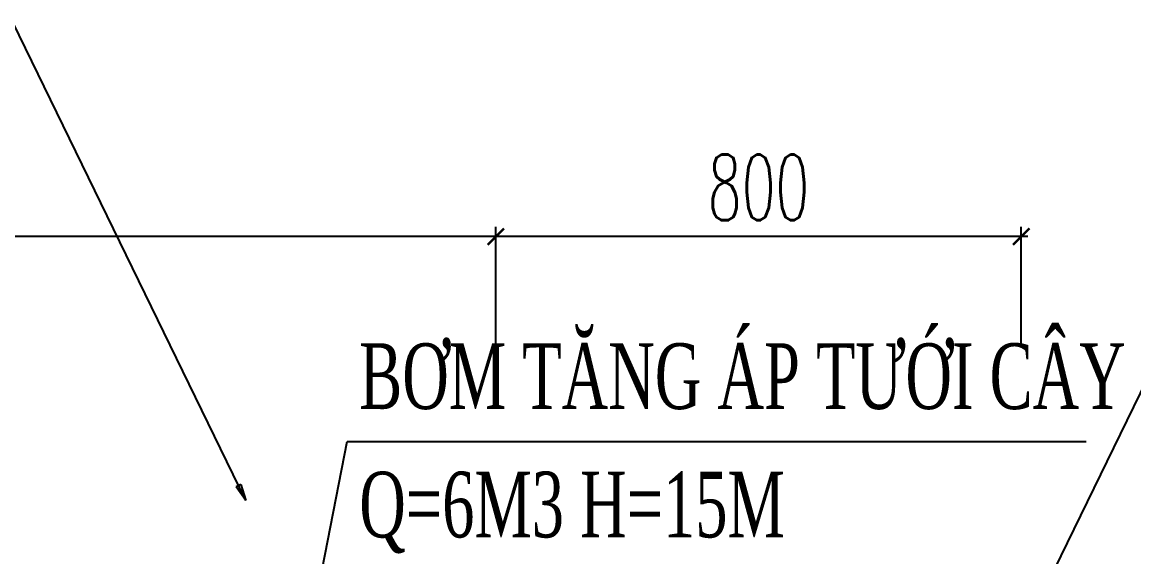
# Model space of a CAD drawing. Header units: millimetres. Extents: x -225363 to 347188, y -782467 to 813415.
# Drawn here: x 54112 to 55804, y 21244 to 22058 of the extents above; entities that cross this region are included whole.
import ezdxf

# ---------------------------------------------------------------- set-up
doc = ezdxf.new("R2010")
doc.units = ezdxf.units.MM
doc.layers.add('Text', color=3, linetype='Continuous')
doc.styles.add('HW_vnsimli', font='vnsimli.shx', dxfattribs={"width": 0.6})
doc.styles.add('mat bang 150', font='vntimeh.shx', dxfattribs={"width": 0.75})
doc.dimstyles.new('HW_ 1-50', dxfattribs={"dimscale": 50, "dimtxt": 2, "dimasz": 0.5, "dimexe": 0.3, "dimexo": 0, "dimgap": 0.5, "dimtad": 1, "dimdec": 0, "dimrnd": 10, "dimzin": 0, "dimdsep": 46, "dimtxsty": 'HW_vnsimli', "dimblk": 'ARCHTICK', "dimcen": 0.5, "dimdle": 0.2, "dimclrd": 8, "dimclre": 8, "dimclrt": 3, "dimadec": 0, "dimazin": 0, "dimtfac": 0.0001, "dimtdec": 0, "dimtix": 1, "dimtmove": 0, "dimatfit": 3, "dimldrblk": 'CLOSEDBLANK', "dimfxl": 0.18, "dimtfill": 1, "dimtolj": 1, "dimtzin": 0, "dimarcsym": 1})

# ---------------------------------------------------------------- blocks, each defined once
blk = doc.blocks.new('_ARCHTICK')
at = {"const_width": 0.15}
blk.add_lwpolyline([(-0.5, -0.5), (0.5, 0.5)], dxfattribs=at)
blk = doc.blocks.new('*D125')
at = {"color": 8, "lineweight": -2, "transparency": 16777216}
for p, q in [((54833.1, 21569.1), (54833.1, 21746.6)), ((55633.1, 21569.1), (55633.1, 21746.6)), ((55643.1, 21731.6), (54823.1, 21731.6))]:
    blk.add_line(p, q, dxfattribs=at)
at = {"layer": 'Defpoints', "color": 0, "transparency": 16777216}
for p in [(54833.1, 21731.6), (54833.1, 21569.1), (55633.1, 21569.1)]:
    blk.add_point(p, dxfattribs=at)
at = {"color": 8, "lineweight": -2, "transparency": 16777216, "xscale": 25, "yscale": 25, "zscale": 25, "rotation": 180}
blk.add_blockref('_ARCHTICK', (54833.1, 21731.6), dxfattribs=at)
at = {"color": 8, "lineweight": -2, "transparency": 16777216, "xscale": 25, "yscale": 25, "zscale": 25}
blk.add_blockref('_ARCHTICK', (55633.1, 21731.6), dxfattribs=at)
at = {"color": 3, "transparency": 16777216, "insert": (55233.1, 21806.6), "char_height": 100, "attachment_point": 5, "style": 'HW_vnsimli', "bg_fill": 3, "box_fill_scale": 1.1, "bg_fill_color": 256, "bg_fill_true_color": 13158600, "bg_fill_transparency": 0}
blk.add_mtext('\\A1;800', dxfattribs=at)
blk = doc.blocks.new('_ClosedBlank')
at = {"color": 0, "linetype": 'ByBlock', "lineweight": -2}
for p, q in [((-1, 0.167), (0, 0)), ((-1, 0.167), (-1, -0.167)), ((0, 0), (-1, -0.167))]:
    blk.add_line(p, q, dxfattribs=at)
blk = doc.blocks.new('*D126')
at = {"color": 8, "lineweight": -2, "transparency": 16777216}
for p, q in [((50633.1, 21569.1), (50633.1, 21746.6)), ((54833.1, 21569.1), (54833.1, 21746.6)), ((54843.1, 21731.6), (50623.1, 21731.6))]:
    blk.add_line(p, q, dxfattribs=at)
at = {"layer": 'Defpoints', "color": 0, "transparency": 16777216}
for p in [(50633.1, 21731.6), (50633.1, 21569.1), (54833.1, 21569.1)]:
    blk.add_point(p, dxfattribs=at)
at = {"color": 8, "lineweight": -2, "transparency": 16777216, "xscale": 25, "yscale": 25, "zscale": 25, "rotation": 180}
blk.add_blockref('_ARCHTICK', (50633.1, 21731.6), dxfattribs=at)
at = {"color": 8, "lineweight": -2, "transparency": 16777216, "xscale": 25, "yscale": 25, "zscale": 25}
blk.add_blockref('_ARCHTICK', (54833.1, 21731.6), dxfattribs=at)
at = {"color": 3, "transparency": 16777216, "insert": (52733.1, 21806.6), "char_height": 100, "attachment_point": 5, "style": 'HW_vnsimli', "bg_fill": 3, "box_fill_scale": 1.1, "bg_fill_color": 256, "bg_fill_true_color": 13158600, "bg_fill_transparency": 0}
blk.add_mtext('\\A1;4200', dxfattribs=at)

msp = doc.modelspace()

# ---------------------------------------------------------------- texts
at = {"layer": 'Text', "color": 3, "ltscale": 2, "style": 'mat bang 150', "width": 0.65}
msp.add_text('q=6m3 h=15m', height=100, dxfattribs=at).set_placement((54625.1, 21273.7))

# ---------------------------------------------------------------- dimensions: what is measured, and where the dimension line sits
dim = msp.add_linear_dim(base=(54833.1, 21731.6), p1=(55633.1, 21569.1), p2=(54833.1, 21569.1), dimstyle='HW_ 1-50')
dim.commit()
dim.dimension.update_dxf_attribs({"geometry": '*D125', "text_midpoint": (55233.1, 21806.6)})

# ---------------------------------------------------------------- leaders
msp.add_leader([(54404.2, 20378.6), (54606.7, 21419.7), (55731.7, 21419.7)], dimstyle='HW_ 1-50', override={"dimgap": 0.5, "dimtad": 0})

# ---------------------------------------------------------------- next in the draw order: dimensions: what is measured, and where the dimension line sits
dim = msp.add_linear_dim(base=(50633.1, 21731.6), p1=(54833.1, 21569.1), p2=(50633.1, 21569.1), dimstyle='HW_ 1-50')
dim.commit()
dim.dimension.update_dxf_attribs({"geometry": '*D126', "text_midpoint": (52733.1, 21806.6)})

# ---------------------------------------------------------------- next in the draw order: leaders
msp.add_leader([(55534.1, 20917), (55888.5, 21645.4), (56731.7, 21645.4)], dimstyle='HW_ 1-50', override={"dimgap": 0.5, "dimtad": 0})

# ---------------------------------------------------------------- next in the draw order: texts
msp.add_text('b¬m t¨ng ¸p t\xadíi c©y', height=100, dxfattribs=at).set_placement((54625.1, 21469.2))

# ---------------------------------------------------------------- next in the draw order: leaders
msp.add_leader([(54452.1, 21329.7), (54097.6, 22058.2), (52953.1, 22058.2)], dimstyle='HW_ 1-50', override={"dimgap": 0.5, "dimtad": 0})

doc.saveas('drawing.dxf')
